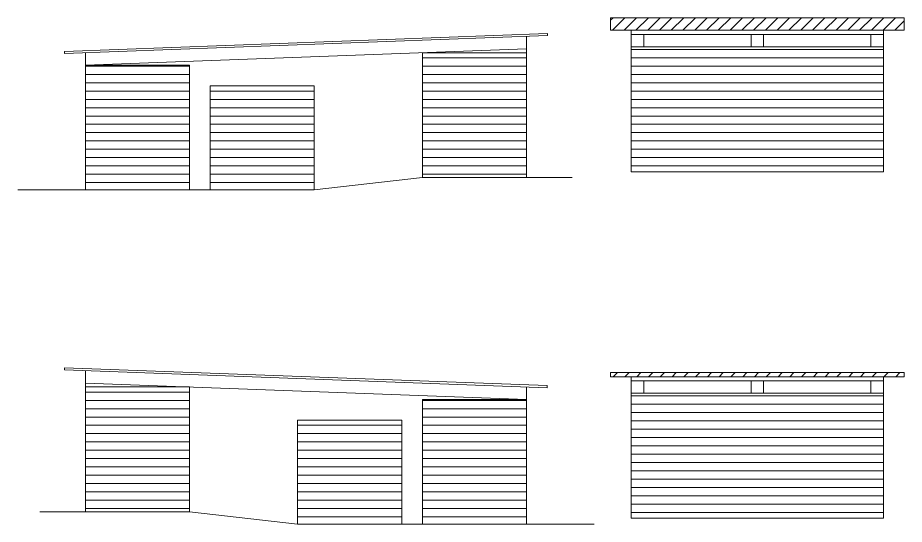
# Model space of a CAD drawing. Header units: millimetres. Extents: x -23978 to 678800, y -72710 to 21371.
# Drawn here: x 423385 to 444684, y 4589 to 16762 of the extents above; entities that cross this region are included whole.
import ezdxf

# ---------------------------------------------------------------- set-up
doc = ezdxf.new("R2010")
doc.units = ezdxf.units.MM
doc.header["$MEASUREMENT"] = 0
doc.layers.add('Hatch', color=7, linetype='Continuous', lineweight=0, true_color=0x6e6e6e)
doc.layers.add('Main', color=6, linetype='Continuous', lineweight=13)
pattern_1 = [(180, (1105.07, 0), (-2e-14, -200), [])]
pattern_2 = [(180, (1105.07, -8033.3), (-2e-14, -200), [])]

msp = doc.modelspace()

# ---------------------------------------------------------------- hatches: boundary and pattern name
at = {"layer": 'Hatch'}
h = msp.add_hatch(dxfattribs=at)
h.set_pattern_fill('_USER', color=256, scale=200, angle=45, pattern_type=0)
h.set_pattern_definition([(45, (-227.1, 0), (-141.42136, 141.42136), [])])
h.paths.add_polyline_path([(444183.7, 16461.9), (444683.7, 16461.9), (444683.7, 16761.9), (437625.7, 16761.9), (437625.7, 16461.9), (438125.7, 16461.9)])
h = msp.add_hatch(dxfattribs=at)
h.set_pattern_fill('_USER', color=256, scale=200, angle=180, pattern_type=0)
h.set_pattern_definition([(180, (-227.1, 0), (-2e-14, -200), [])])
h.paths.add_polyline_path([(444183.7, 13061.9), (444183.7, 16061.9), (438125.7, 16061.9), (438125.7, 13061.9)])
h = msp.add_hatch(dxfattribs=at)
h.set_pattern_fill('_USER', color=256, scale=200, angle=180, pattern_type=0)
h.set_pattern_definition(pattern_1)
h.paths.add_polyline_path([(427509.6, 12622.2), (427509.6, 15622.2), (425009.6, 15622.2), (425009.6, 12622.2)])
h.paths.add_polyline_path([(433109.6, 12922.2), (435609.6, 12922.2), (435609.6, 15922.2), (433109.6, 15922.2)])
h = msp.add_hatch(dxfattribs=at)
h.set_pattern_fill('_USER', color=256, scale=200, angle=180, pattern_type=0)
h.set_pattern_definition(pattern_1)
h.paths.add_polyline_path([(430509.6, 15122.2), (428009.6, 15122.2), (428009.6, 12622.2), (430509.6, 12622.2)])
h = msp.add_hatch(dxfattribs=at)
h.set_pattern_fill('_USER', color=256, scale=200, angle=45, pattern_type=0)
h.set_pattern_definition([(45, (-227.1, -1558.43), (-141.42136, 141.42136), [])])
h.paths.add_polyline_path([(444183.7, 8136), (444683.7, 8136), (444683.7, 8236), (437625.7, 8236), (437625.7, 8136), (438125.7, 8136)])
h = msp.add_hatch(dxfattribs=at)
h.set_pattern_fill('_USER', color=256, scale=200, angle=180, pattern_type=0)
h.set_pattern_definition(pattern_2)
h.paths.add_polyline_path([(435609.6, 4588.9), (435609.6, 7588.9), (433109.6, 7588.9), (433109.6, 4588.9)])
h.paths.add_polyline_path([(427509.6, 7888.9), (425009.6, 7888.9), (425009.6, 4888.9), (427509.6, 4888.9)])
h = msp.add_hatch(dxfattribs=at)
h.set_pattern_fill('_USER', color=256, scale=200, angle=180, pattern_type=0)
h.set_pattern_definition([(180, (-227.1, -8325.89), (-2e-14, -200), [])])
h.paths.add_polyline_path([(444183.7, 4736), (444183.7, 7736), (438125.7, 7736), (438125.7, 4736)])
h = msp.add_hatch(dxfattribs=at)
h.set_pattern_fill('_USER', color=256, scale=200, angle=180, pattern_type=0)
h.set_pattern_definition(pattern_2)
h.paths.add_polyline_path([(430109.6, 4588.9), (432609.6, 4588.9), (432609.6, 7088.9), (430109.6, 7088.9)])

# ---------------------------------------------------------------- linework, layer by layer
at = {"layer": 'Main'}
for p, q in [((437625.7, 16461.9), (437625.7, 16761.9)), ((444683.7, 16761.9), (437625.7, 16761.9)), ((444683.7, 16461.9), (444683.7, 16761.9)), ((438125.7, 16461.9), (437625.7, 16461.9)), ((438125.7, 16461.9), (444183.7, 16461.9)), ((438125.7, 16461.9), (438125.7, 16361.9)), ((444183.7, 16461.9), (444183.7, 16361.9)), ((444183.7, 16461.9), (444683.7, 16461.9)), ((424510.8, 15953.5), (436109.6, 16383.6)), ((424512.6, 15903.6), (436109.6, 16333.6)), ((435609.6, 15922.2), (435609.6, 16315)), ((436109.6, 16333.6), (436109.6, 16383.6)), ((438125.7, 16061.9), (438125.7, 16361.9)), ((438125.7, 16361.9), (438425.7, 16361.9)), ((438125.7, 16361.9), (444183.7, 16361.9)), ((438425.7, 16361.9), (438425.7, 16061.9)), ((441004.7, 16061.9), (441004.7, 16361.9)), ((441004.7, 16361.9), (441304.7, 16361.9)), ((441304.7, 16361.9), (441304.7, 16061.9)), ((444183.7, 16361.9), (443883.7, 16361.9)), ((443883.7, 16361.9), (443883.7, 16061.9)), ((444183.7, 16061.9), (444183.7, 16361.9)), ((425009.6, 15622.2), (435609.6, 16014.8)), ((438125.7, 16061.9), (444183.7, 16061.9)), ((438125.7, 13061.9), (438125.7, 16061.9)), ((444183.7, 16061.9), (444183.7, 13061.9)), ((424510.8, 15953.5), (424512.6, 15903.6)), ((425009.6, 15622.2), (425010, 15922)), ((433109.6, 15922.2), (433109.6, 12922.2)), ((433109.6, 15922.2), (435609.6, 15922.2)), ((435609.6, 12922.2), (435609.6, 15922.2)), ((425009.6, 15622.2), (425009.6, 12622.2)), ((425009.6, 15622.2), (427509.6, 15622.2)), ((427509.6, 12622.2), (427509.6, 15622.2)), ((428009.6, 12622.2), (428009.6, 15122.2)), ((428009.6, 15122.2), (430509.6, 15122.2)), ((430509.6, 15122.2), (430509.6, 12622.2)), ((444183.7, 13061.9), (438125.7, 13061.9)), ((433109.6, 12922.2), (430509.6, 12622.2)), ((433109.6, 12922.2), (435609.6, 12922.2)), ((435609.6, 12922.2), (436706.3, 12922.2)), ((425009.6, 12622.2), (423385.1, 12622.2)), ((425009.6, 12622.2), (427509.6, 12622.2)), ((428009.6, 12622.2), (427509.6, 12622.2)), ((428009.6, 12622.2), (430509.6, 12622.2)), ((436108.4, 7920.2), (424509.6, 8350.3)), ((424509.6, 8300.3), (424509.6, 8350.3)), ((436106.5, 7870.3), (424509.6, 8300.3)), ((425009.6, 7888.9), (425009.6, 8281.7)), ((437625.7, 8136), (437625.7, 8236)), ((444683.7, 8236), (437625.7, 8236)), ((438125.7, 8136), (437625.7, 8136)), ((438125.7, 8136), (444183.7, 8136)), ((438125.7, 8136), (438125.7, 8036)), ((444183.7, 8136), (444183.7, 8036)), ((444183.7, 8136), (444683.7, 8136)), ((444683.7, 8136), (444683.7, 8236)), ((435609.6, 7588.9), (425009.6, 7981.5)), ((425009.6, 4888.9), (425009.6, 7888.9)), ((427509.6, 7888.9), (425009.6, 7888.9)), ((427509.6, 7888.9), (427509.6, 4888.9)), ((435609.6, 7588.9), (435609.2, 7888.7)), ((436106.5, 7870.3), (436108.4, 7920.2)), ((438125.7, 7736), (438125.7, 8036)), ((438125.7, 8036), (438425.7, 8036)), ((438125.7, 8036), (444183.7, 8036)), ((438425.7, 8036), (438425.7, 7736)), ((441004.7, 7736), (441004.7, 8036)), ((441004.7, 8036), (441304.7, 8036)), ((441304.7, 8036), (441304.7, 7736)), ((444183.7, 8036), (443883.7, 8036)), ((443883.7, 8036), (443883.7, 7736)), ((444183.7, 7736), (444183.7, 8036)), ((438125.7, 7736), (444183.7, 7736)), ((438125.7, 4736), (438125.7, 7736)), ((444183.7, 7736), (444183.7, 4736)), ((433109.6, 4588.9), (433109.6, 7588.9)), ((435609.6, 7588.9), (433109.6, 7588.9)), ((435609.6, 7588.9), (435609.6, 4588.9)), ((432609.6, 7088.9), (430109.6, 7088.9)), ((430109.6, 7088.9), (430109.6, 4588.9)), ((432609.6, 4588.9), (432609.6, 7088.9)), ((425009.6, 4888.9), (423912.8, 4888.9)), ((427509.6, 4888.9), (425009.6, 4888.9)), ((427509.6, 4888.9), (430109.6, 4588.9)), ((444183.7, 4736), (438125.7, 4736)), ((432609.6, 4588.9), (430109.6, 4588.9)), ((432609.6, 4588.9), (433109.6, 4588.9)), ((435609.6, 4588.9), (433109.6, 4588.9)), ((435609.6, 4588.9), (437234, 4588.9))]:
    msp.add_line(p, q, dxfattribs=at)

doc.saveas('drawing.dxf')
